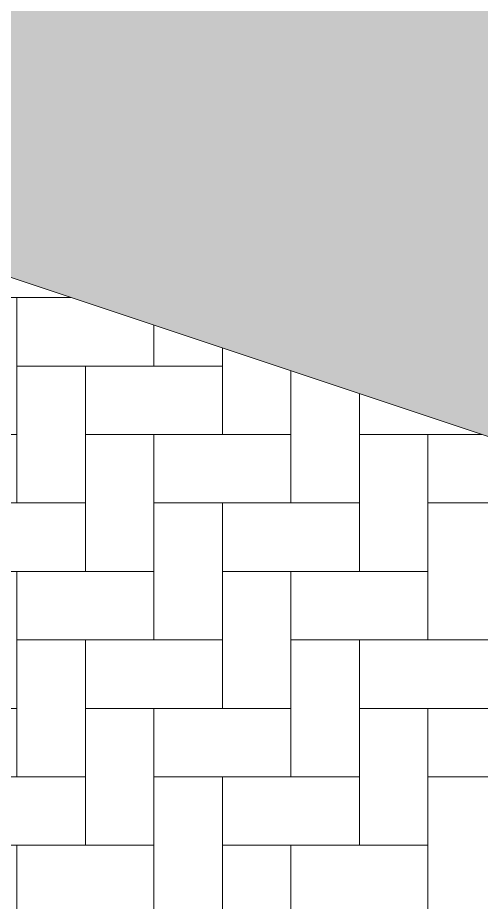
# Model space of a CAD drawing. Header units: millimetres. Extents: x 348 to 2201, y 118 to 1049.
# Drawn here: x 860.066 to 860.754, y 539.439 to 540.752 of the extents above; entities that cross this region are included whole.
import ezdxf

# ---------------------------------------------------------------- set-up
doc = ezdxf.new("R2010")
doc.units = ezdxf.units.MM
doc.layers.add('mur vue', color=7, linetype='Continuous', lineweight=13)
pattern_1 = [(90, (873.67925, 706.85885), (-0.1016, 0.1016), [0.3048, -0.1016]), (180, (873.67925, 706.96045), (-0.1016, 0.1016), [0.3048, -0.1016])]

msp = doc.modelspace()

# ---------------------------------------------------------------- hatches: boundary and pattern name
at = {"layer": 'mur vue'}
h = msp.add_hatch(dxfattribs=at)
h.set_pattern_fill('AR-HBONE', color=256, scale=0.001, angle=63.0374)
h.set_pattern_definition(pattern_1)
h.paths.add_polyline_path([(862.8068, 545.3087), (862.6488, 545.3727), (861.6588, 545.8142), (860.4523, 546.204), (860.0496, 546.3165), (860.035, 543.6845), (860.0168, 540.3795), (862.7744, 539.4601)])
h.paths.add_polyline_path([(862.8355, 550.5133), (862.4206, 550.4983), (861.1998, 550.4038), (860.0724, 550.4383), (860.067, 549.4636), (860.0674, 549.4642), (860.0698, 549.4527), (860.0752, 549.4489), (860.0823, 549.4504), (860.0833, 549.4341), (860.0878, 549.4131), (860.1048, 549.3793), (860.0931, 549.3854), (860.0798, 549.3765), (860.0905, 549.3442), (860.0952, 549.3452), (860.097, 549.3301), (860.1056, 549.3137), (860.0962, 549.2898), (860.1024, 549.2911), (860.0839, 549.2177), (860.0795, 549.219), (860.0666, 549.19), (860.0654, 549.1858), (860.0496, 546.3165), (860.4523, 546.204), (861.6588, 545.8142), (862.6488, 545.3727), (862.8068, 545.3087)])
h.paths.add_polyline_path([(866.9342, 556.248), (867.4604, 558.0331), (864.8104, 558.8143), (864.4047, 557.4377), (860.7101, 552.8979), (860.5216, 552.5806), (860.0755, 551.0042), (860.0724, 550.4383), (861.1998, 550.4038), (862.4206, 550.4983), (862.8355, 550.5133), (862.8361, 550.6134), (863.0541, 551.3839)])
h.paths.add_polyline_path([(867.9469, 561.5111), (867.9605, 566.5659), (867.2284, 566.4181), (866.213, 566.3647), (865.1973, 566.3729), (865.1862, 562.258), (865.1846, 561.6448), (864.9682, 559.3495), (864.8104, 558.8143), (867.4604, 558.0331), (867.6937, 558.8245)])
h.paths.add_polyline_path([(867.9754, 572.1439), (868.3005, 576.8636), (868.0428, 576.7367), (866.9772, 576.5699), (865.9534, 576.4602), (865.2241, 576.4016), (865.1973, 566.3729), (866.213, 566.3647), (867.2284, 566.4181), (867.9605, 566.5659)])
h.paths.add_polyline_path([(868.4217, 578.6225), (865.2301, 578.6311), (865.2241, 576.4016), (865.9534, 576.4602), (866.9772, 576.5699), (868.0428, 576.7367), (868.3005, 576.8636)])
h = msp.add_hatch(dxfattribs=at)
h.set_pattern_fill('AR-HBONE', color=256, scale=0.001, angle=63.0374)
h.set_pattern_definition(pattern_1)
h.paths.add_polyline_path([(862.7744, 539.4601), (860.0168, 540.3795), (860.016, 540.2493), (860.0207, 540.2459), (860.0278, 540.2475), (860.0288, 540.2312), (860.0333, 540.2101), (860.0503, 540.1763), (860.0386, 540.1824), (860.0253, 540.1736), (860.036, 540.1413), (860.0408, 540.1423), (860.0425, 540.1272), (860.0511, 540.1108), (860.0417, 540.0868), (860.0479, 540.0881), (860.0294, 540.0147), (860.025, 540.016), (860.0146, 539.9926), (859.9849, 534.616), (860.5985, 534.5435), (862.6528, 534.2211), (862.7453, 534.192), (862.7464, 534.3907), (862.7308, 534.3895), (862.7465, 534.4005), (862.7466, 534.4256), (862.7444, 534.426), (862.7413, 534.4254), (862.7466, 534.4319), (862.7469, 534.4854), (862.7366, 534.4978), (862.747, 534.5024), (862.7477, 534.6322), (862.7266, 534.6562), (862.7369, 534.6742), (862.7263, 534.6908), (862.7266, 534.7224), (862.7483, 534.727), (862.7496, 534.9707)])
h.paths.add_polyline_path([(862.7335, 534.7731), (862.7359, 534.7736), (862.7396, 534.7794), (862.7278, 534.7769)], flags=16)
h.paths.add_polyline_path([(862.7326, 534.8538), (862.7437, 534.8499), (862.7349, 534.8457), (862.7309, 534.8344), (862.7309, 534.8347), (862.7209, 534.8284), (862.7183, 534.7993), (862.7153, 534.8055), (862.7095, 534.8024), (862.7121, 534.8388), (862.7199, 534.8386), (862.7317, 534.8442)], flags=16)
h.paths.add_polyline_path([(862.7101, 534.7172), (862.7114, 534.7163), (862.7207, 534.7222), (862.7091, 534.7275)], flags=16)
h.paths.add_polyline_path([(862.6546, 534.6567), (862.6752, 534.6611), (862.6737, 534.6563), (862.6556, 534.6524)], flags=16)
h.paths.add_polyline_path([(862.6811, 534.6233), (862.6793, 534.6195), (862.6798, 534.5987), (862.6684, 534.5963), (862.6747, 534.6099), (862.6645, 534.6165), (862.6513, 534.6157), (862.661, 534.6307), (862.6582, 534.6206), (862.664, 534.6168)], flags=16)
h.paths.add_polyline_path([(862.6753, 534.5716), (862.6806, 534.5468), (862.6762, 534.5459), (862.6743, 534.5644)], flags=16)
h.paths.add_polyline_path([(862.7223, 534.5119), (862.7233, 534.5128), (862.72, 534.5114)], flags=16)

# ---------------------------------------------------------------- linework, layer by layer
msp.add_line((862.7744, 539.4601), (859.4488, 540.5689), dxfattribs=at)

doc.saveas('drawing.dxf')
